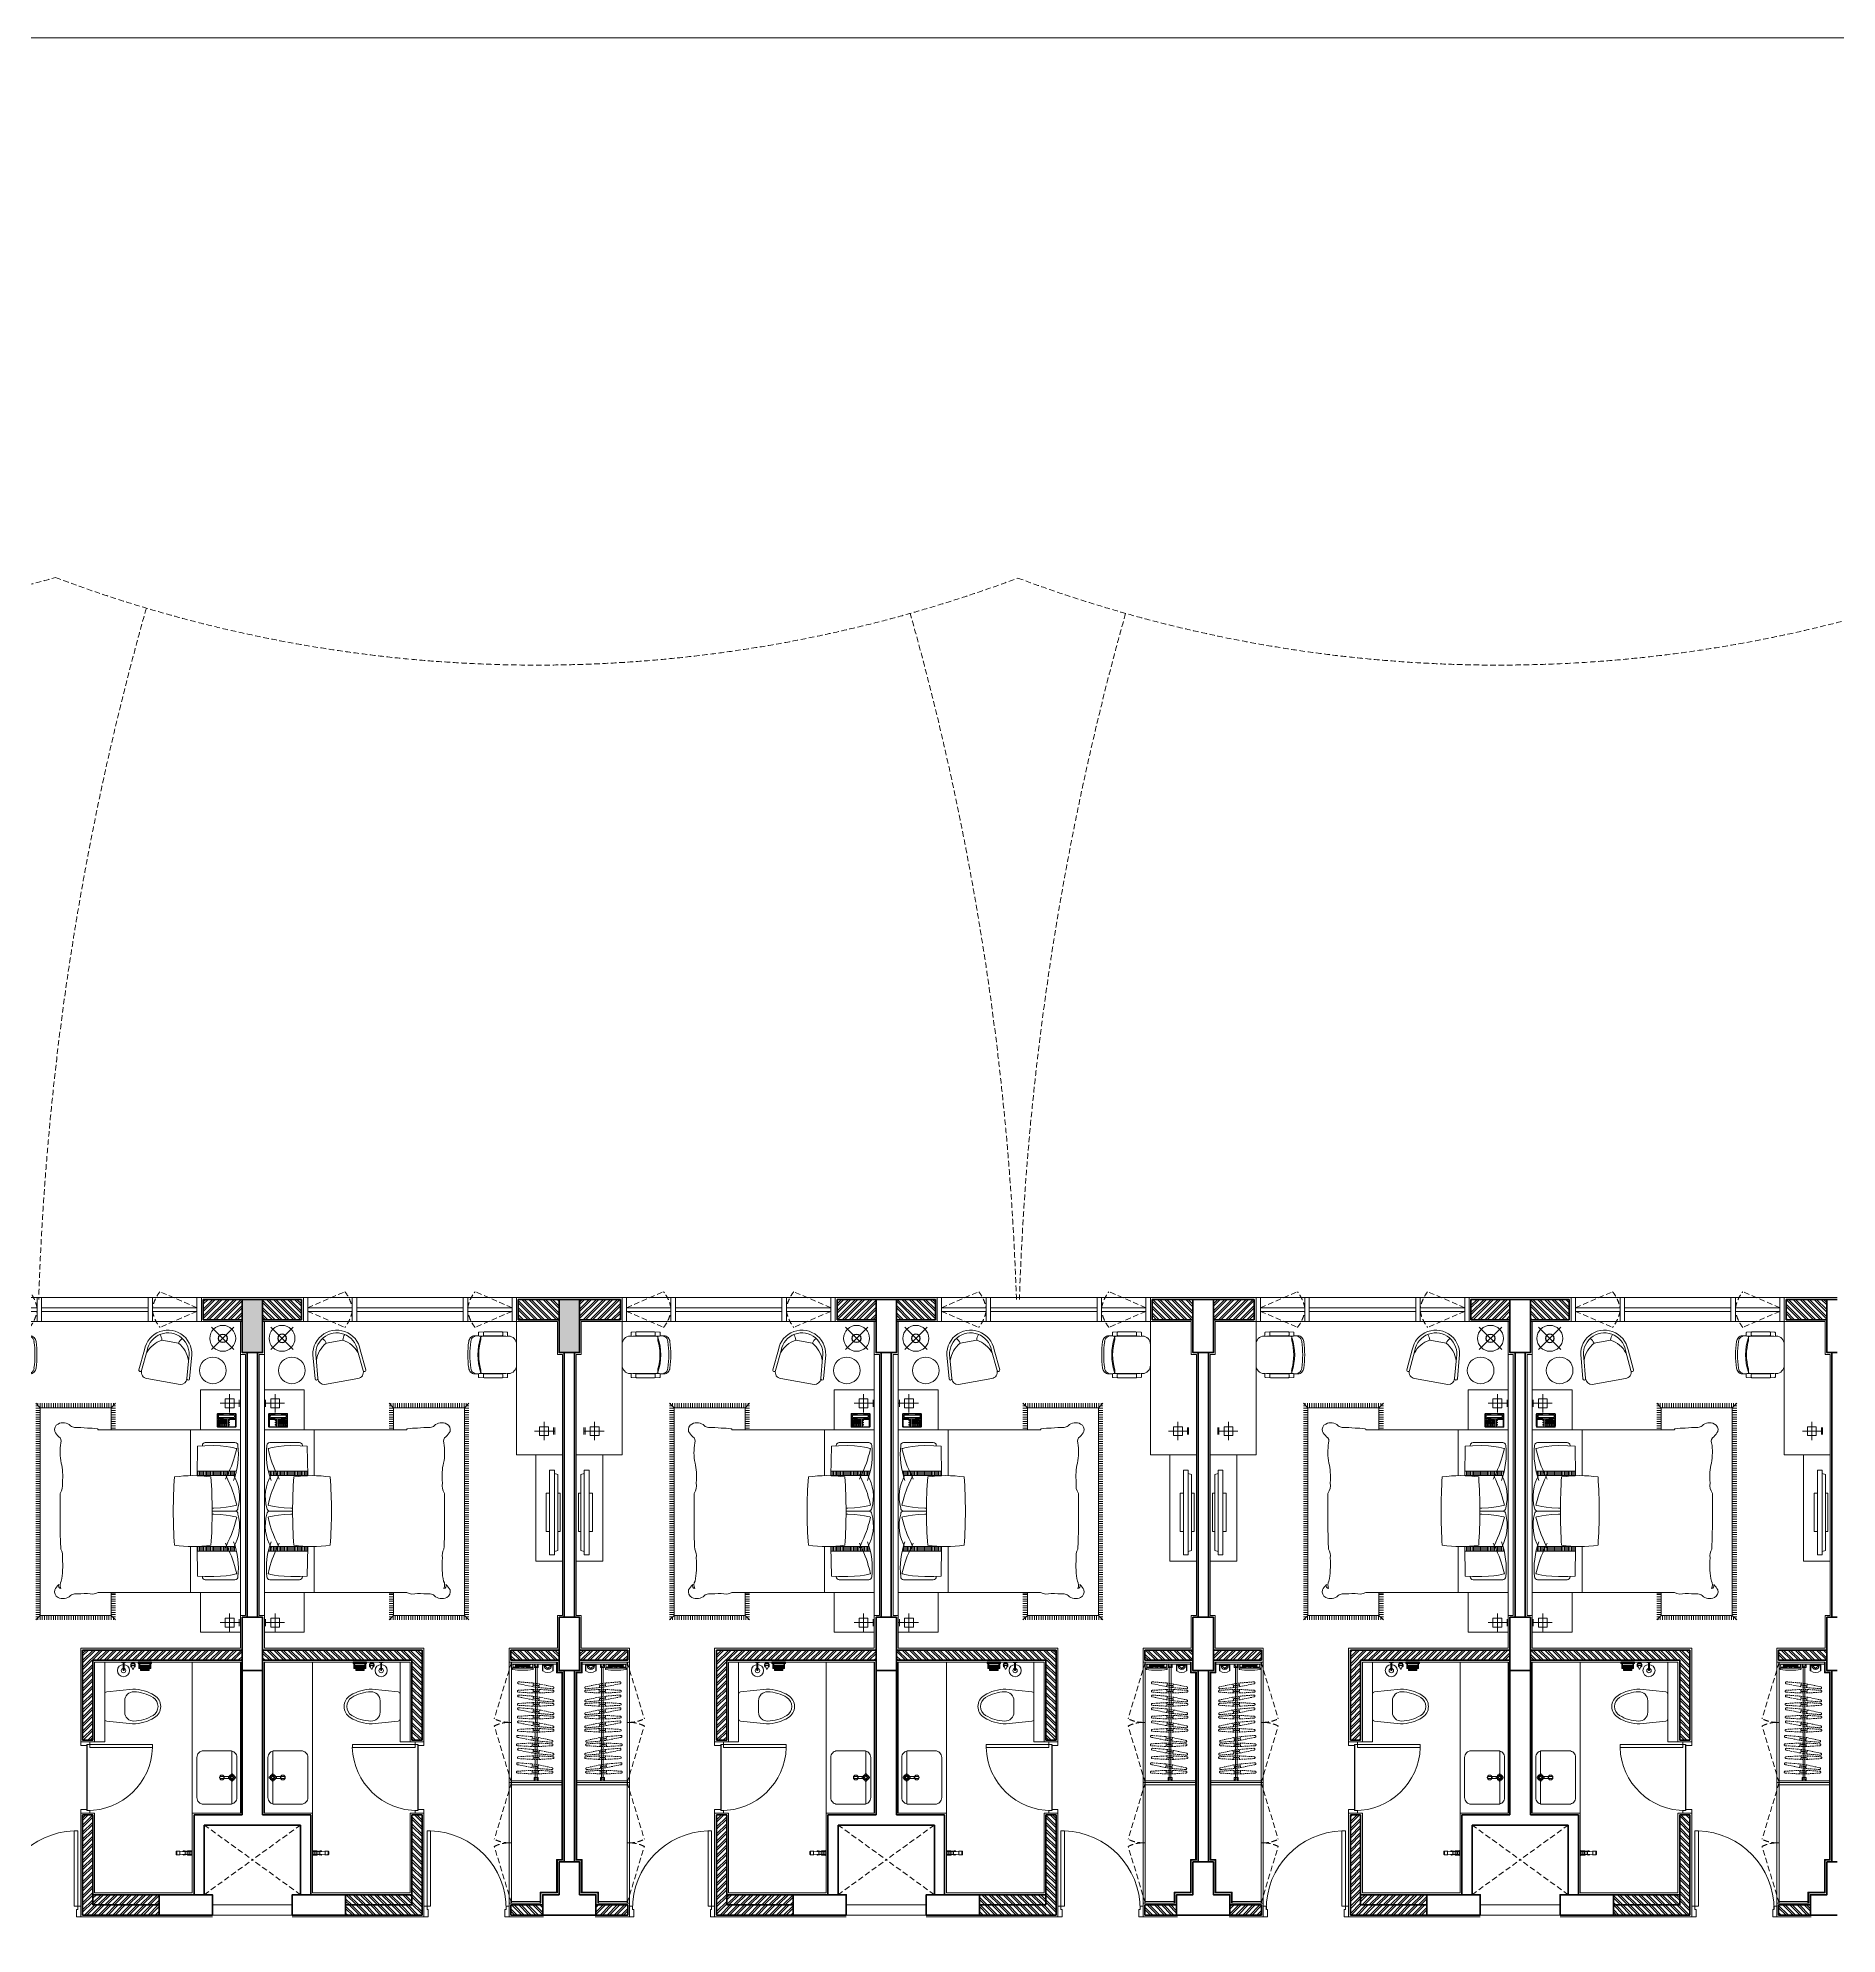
# Model space of a CAD drawing. Header units: inches. Extents: x 3031157 to 3117753, y 705284 to 945006.
# Drawn here: x 3056075 to 3076341, y 923652 to 945006 of the extents above; entities that cross this region are included whole.
import ezdxf
from ezdxf.enums import TextEntityAlignment as Align

# ---------------------------------------------------------------- set-up
doc = ezdxf.new("R2010")
doc.units = ezdxf.units.IN
doc.header["$LTSCALE"] = 250
doc.header["$MEASUREMENT"] = 0
doc.linetypes.add('HIDDEN', pattern=[0.375, 0.25, -0.125])
doc.linetypes.add('HIDDEN2', pattern=[4.7625, 3.175, -1.5875])
doc.layers.get('0').update_dxf_attribs({"lineweight": 13})
for name, color, linetype, lineweight in [('cladding', 57, 'Continuous', 13), ('col', 6, 'Continuous', 40), ('door', 3, 'Continuous', 15), ('ele', 2, 'Continuous', 20), ('fixtures', 171, 'Continuous', 15), ('furniture', 97, 'Continuous', 18), ('hatch', 8, 'Continuous', 5), ('hidden', 116, 'HIDDEN', 13), ('wall', 1, 'Continuous', 40), ('win', 4, 'Continuous', 18)]:
    doc.layers.add(name, color=color, linetype=linetype, lineweight=lineweight)
doc.styles.get("Standard").update_dxf_attribs({"font": 'swissc.ttf', "height": 100})
pattern_1 = [(45, (-2898124.454, -670909.714), (-39.7747564, 39.7747564), []), (45, (-2898097.94, -670909.714), (-39.7747564, 39.7747564), [])]

# ---------------------------------------------------------------- blocks, each defined once
blk = doc.blocks.new('A$C4EBC2541')
at = {"layer": 'door', "linetype": 'Continuous'}
for p, q in [((34, 120), (34, 958)), ((34, 958), (74, 958)), ((74, 958), (74, 120)), ((74, 120), (34, 120))]:
    blk.add_line(p, q, dxfattribs=at)
for points in [[(48, 0), (0, 0), (0, 120), (34, 120), (34, 82), (48, 82)], [(902, 0), (950, 0), (950, 120), (916, 120), (916, 82), (902, 82)]]:
    blk.add_lwpolyline(points, close=True, dxfattribs=at)
at = {"layer": 'door', "lineweight": 9, "ltscale": 0.5}
blk.add_arc((47, 89), 870, 359.5132, 88.1997, dxfattribs=at)
blk = doc.blocks.new('WC-WH')
for points in [[(315, 195), (22, 165, 0.384412), (0, 140), (0, -140, 0.383904), (22, -165, 0.001434), (314, -195, 0.140641), (560, -125, 0.259738), (630, 0, 0.259738), (560, 125, 0.139471)], [(225, 65), (225, -65, 0.422961), (328, -165, 0.13189), (544, -100, 0.259738), (600, 0, 0.259738), (544, 100, 0.13189), (328, 165, 0.422961)]]:
    blk.add_lwpolyline(points, format="xyb", close=True)
blk.add_arc((316, -170), 25, 264.2811, 270.16)
blk = doc.blocks.new('Toilet paper holder')
h = blk.add_hatch(color=253)
h.set_gradient(color1=(147, 165, 151), one_color=1, tint=1, name='SPHERICAL')
h.paths.add_polyline_path([(102, -25), (102, 0), (-102, 0), (-102, -25)])
h = blk.add_hatch(color=253)
h.set_gradient(color1=(147, 165, 151), one_color=1, tint=1, name='SPHERICAL')
h.paths.add_polyline_path([(-76, -25), (-89, -25), (-89, -102), (-64, -102), (-64, -76), (-76, -76)])
h = blk.add_hatch(color=253)
h.set_gradient(color1=(147, 165, 151), one_color=1, tint=1, name='SPHERICAL')
h.paths.add_polyline_path([(63, -129), (63, -49), (-64, -49), (-64, -76), (-64, -76), (-64, -102), (-64, -102), (-64, -129)])
h = blk.add_hatch(color=253)
h.set_gradient(color1=(147, 165, 151), one_color=1, tint=1, name='SPHERICAL')
h.paths.add_polyline_path([(89, -25), (76, -25), (76, -76), (63, -76), (63, -102), (89, -102)])
for p, q in [((-89, -25), (-89, -102)), ((-89, -102), (-64, -102)), ((-76, -76), (-76, -25)), ((-64, -76), (-76, -76)), ((-64, -102), (-64, -76)), ((63, -76), (76, -76)), ((63, -102), (63, -76)), ((89, -102), (63, -102)), ((76, -76), (76, -25)), ((89, -25), (89, -102))]:
    blk.add_line(p, q)
for points in [[(-102, -25), (-102, 0), (102, 0), (102, -25)], [(-64, -129), (63, -129), (63, -49), (-64, -49)]]:
    blk.add_lwpolyline(points, close=True)
blk = doc.blocks.new('-spare tissue')
for points in [[(0, 23), (5, 23), (5, -23), (0, -23)], [(5, -5), (96, -5), (96, 5), (5, 5)]]:
    blk.add_lwpolyline(points, close=True)
for radius in [68.4, 25.1]:
    blk.add_circle((96, 0), radius)
blk = doc.blocks.new('-spray')
for p, q in [((0, 8), (7, 8)), ((0, 8), (0, 3)), ((0, 3), (0, 0)), ((0, 0), (0, -6)), ((4, 6), (10, 6)), ((4, 6), (4, 5)), ((4, 5), (4, -2)), ((21, 17), (21, -14)), ((52, 23), (52, 19)), ((76, 7), (57, 14)), ((78, 4), (78, -1)), ((0, -6), (7, -6)), ((4, -2), (4, -3)), ((4, -3), (10, -3)), ((52, -16), (52, -20)), ((57, -11), (76, -4))]:
    blk.add_line(p, q)
at = {"linetype": 'Continuous'}
for p, q in [((14, 7), (13, 7)), ((13, 5), (13, 4)), ((13, 4), (13, 1)), ((13, 4), (13, 4)), ((13, -1), (13, 1)), ((14, 8), (14, 7)), ((14, 7), (14, 1)), ((14, -4), (14, 1)), ((15, 12), (17, 12)), ((15, 12), (15, 1)), ((15, -9), (15, 1)), ((17, 14), (17, 12)), ((17, 12), (17, 1)), ((17, -9), (17, 1)), ((21, 17), (19, 17)), ((19, 17), (19, 15)), ((21, 15), (19, 15)), ((21, 14), (19, 14)), ((19, 14), (19, 10)), ((21, 10), (19, 10)), ((19, 9), (19, 6)), ((21, 9), (19, 9)), ((21, 6), (19, 6)), ((21, 4), (19, 4)), ((19, 4), (19, 1)), ((19, -1), (19, 1)), ((13, -2), (13, -1)), ((13, -1), (13, -1)), ((14, -4), (13, -4)), ((14, -5), (14, -4)), ((15, -9), (17, -9)), ((17, -11), (17, -9)), ((21, -1), (19, -1)), ((21, -3), (19, -3)), ((19, -6), (19, -3)), ((21, -6), (19, -6)), ((21, -8), (19, -8)), ((19, -11), (19, -8)), ((21, -11), (19, -11)), ((19, -14), (19, -12)), ((21, -12), (19, -12)), ((21, -14), (19, -14))]:
    blk.add_line(p, q, dxfattribs=at)
for centre, radius, start, end in [((3, 1), 4.17, 286.2602, 73.7398), ((7, 10), 2, 270, 339.4273), ((26, 17), 5, 144.6586, 176.563), ((26, 17), 5, 176.563, 180), ((58, 19), 5, 221.4127, 249.7865), ((75, 4), 3, 0, 69.7865), ((7, -8), 2, 20.5686, 90), ((26, -14), 5, 183.4309, 215.3477), ((26, -14), 5, 180, 183.4309), ((58, -16), 5, 110.2154, 138.5864), ((75, -1), 3, 290.2154, 0)]:
    blk.add_arc(centre, radius, start, end)
for centre, radius, start, end in [((34, 1), 21.2, 171.9827, 180), ((34, 1), 21.2, 180, 188.0173), ((34, 1), 21.2, 163.7328, 170.5838), ((34, 1), 21.2, 149.3991, 161.791), ((34, 1), 21.2, 132.901, 143.2002), ((36, -1), 25, 41.4127, 124.2726), ((34, 1), 21.2, 189.4162, 196.2672), ((34, 1), 21.2, 198.209, 210.6009), ((34, 1), 21.2, 216.7998, 227.099), ((36, 4), 25, 235.7274, 318.5864)]:
    blk.add_arc(centre, radius, start, end, dxfattribs=at)
for centre, major_axis, ratio, start_param, end_param in [((36, 1), (26, 0), 0.884615, 0.898533, 2.94467), ((39, 1), (0, -22.4), 0.049154, 3.141593, 6.283185), ((40, 1), (0, -22.4), 0.049154, 3.141593, 6.283185), ((36, 1), (26, 0), 0.884615, 3.338515, 5.384652)]:
    blk.add_ellipse(centre, major_axis=major_axis, ratio=ratio, start_param=start_param, end_param=end_param)
for points, knots in [([(26, 26), (24, 25), (23, 25), (20, 23), (18, 22), (14, 18), (12, 17), (10, 13), (9, 11), (9, 10)], [1.9362037, 1.9362037, 1.9362037, 1.9362037, 2.0782569, 2.0782569, 2.3509561, 2.3509561, 2.6236554, 2.6236554, 2.8211941, 2.8211941, 2.8211941, 2.8211941]), ([(40, 27), (39, 27), (38, 27), (34, 28), (32, 27), (28, 27), (27, 26), (26, 26)], [1.4354824, 1.4354824, 1.4354824, 1.4354824, 1.5328583, 1.5328583, 1.8055576, 1.8055576, 1.9362037, 1.9362037, 1.9362037, 1.9362037]), ([(52, 23), (52, 23), (52, 23), (50, 25), (47, 26), (43, 27), (42, 27), (40, 27)], [0.972564, 0.972564, 0.972564, 0.972564, 0.9874597, 0.9874597, 1.260159, 1.260159, 1.4354824, 1.4354824, 1.4354824, 1.4354824]), ([(9, -7), (9, -9), (10, -11), (13, -14), (14, -16), (15, -17)], [3.4619905, 3.4619905, 3.4619905, 3.4619905, 3.7144526, 3.7144526, 3.911088, 3.911088, 3.911088, 3.911088]), ([(15, -17), (16, -17), (16, -18), (19, -20), (21, -21), (26, -23), (28, -24), (33, -24), (35, -25), (38, -24)], [3.911088, 3.911088, 3.911088, 3.911088, 3.9871519, 3.9871519, 4.2598512, 4.2598512, 4.5325505, 4.5325505, 4.7735041, 4.7735041, 4.7735041, 4.7735041]), ([(38, -24), (38, -24), (38, -24), (41, -24), (44, -24), (48, -22), (50, -21), (52, -20)], [4.7735041, 4.7735041, 4.7735041, 4.7735041, 4.8052498, 4.8052498, 5.0779491, 5.0779491, 5.3106223, 5.3106223, 5.3106223, 5.3106223])]:
    blk.add_open_spline(points, degree=3, knots=knots)
blk = doc.blocks.new('-shower1')
for p, q in [((81, -14), (81, 14)), ((142, 19), (142, -19))]:
    blk.add_line(p, q)
for points in [[(0, 23), (0, 32), (2, 32), (3, 23)], [(0, 13), (0, -13)], [(2, 23), (2, 32)], [(2, 13), (2, -13)], [(5, 13), (5, -13)], [(49, 12), (28, 12), (28, -12), (49, -12)], [(98, 18), (100, 22)], [(0, -23), (0, -32), (2, -32), (3, -23)], [(2, -23), (2, -32)], [(98, -18), (100, -22)]]:
    blk.add_lwpolyline(points)
for points in [[(0, 13), (54, 13), (54, 23), (0, 23)], [(0, -13), (54, -13), (54, -23), (0, -23)]]:
    blk.add_lwpolyline(points, close=True)
blk.add_lwpolyline([(179, -19), (172, -19), (139, -19), (81, -14), (49, -12), (49, 12), (81, 14), (139, 19), (172, 19), (179, 19, -0.414214), (183, 15), (183, -15, -0.414214)], format="xyb", close=True)
for points in [[(54, 15, -0.007513), (57, 15, -0.799179)], [(57, 13), (57, 16, -0.081947), (97, 23, -0.285928), (102, 21), (103, 16)], [(57, 13), (57, 13, -0.081947)], [(98, 18, 0.046456), (73, 14, 0.308192)], [(171, 19, -0.414214), (175, 15), (175, -15, -0.414214), (171, -19)], [(54, -15, 0.007513), (57, -14, 0.799179)], [(57, -13), (57, -14, 0.081947)], [(57, -14), (57, -16, 0.081947), (97, -23, 0.285928), (102, -21), (103, -16)], [(98, -18, -0.046456), (73, -14, -0.308192)]]:
    blk.add_lwpolyline(points, format="xyb")
blk = doc.blocks.new('-hanger')
at = {"color": 8, "linetype": 'HIDDEN', "ltscale": 0.25}
for p, q in [((-211, 1), (-211, 2)), ((-209, 97), (-209, 98)), ((-202, 12), (-40, 21)), ((-43, 54), (-201, 86)), ((-198, 107), (-37, 94)), ((36, 42), (-43, 54)), ((-40, 21), (40, 21)), ((-38, 53), (-32, 93)), ((-37, 94), (42, 82)), ((-35, 21), (-35, -18)), ((25, 66), (-25, 73)), ((-25, 70), (24, 63)), ((25, 3), (-25, 3)), ((-25, 0), (25, 0)), ((31, 43), (37, 83)), ((35, 21), (35, -18)), ((187, 30), (36, 42)), ((40, 21), (191, 12)), ((42, 82), (190, 51)), ((198, 39), (198, 38)), ((200, 2), (200, 1)), ((-40, -18), (-202, -9)), ((40, -18), (-40, -18)), ((191, -9), (40, -18))]:
    blk.add_line(p, q, dxfattribs=at)
for centre, major_axis, start_param, end_param in [((-201, 2), (-7.07, -7.07), 3.98941, 5.497787), ((-201, 1), (-7.07, -7.07), 5.497787, 7.006165), ((-199, 95), (-7.07, -7.07), 5.350491, 6.858869), ((-199, 97), (7.07, -7.07), 2.271317, 3.779695), ((-25, 72), (-1.06, -1.06), 3.779695, 6.921287), ((-25, 1), (1.06, -1.06), 2.356194, 5.497787), ((25, 64), (1.06, -1.06), -0.932694, 2.208898), ((25, 1), (1.06, -1.06), -0.785398, 2.356194), ((188, 40), (-7.07, -7.07), 0.700521, 2.208898), ((188, 41), (7.07, -7.07), 0.638102, 2.14648), ((190, 2), (7.07, -7.07), 0.785398, 2.293776), ((190, 1), (7.07, -7.07), -0.722979, 0.785398)]:
    blk.add_ellipse(centre, major_axis=major_axis, ratio=1, start_param=start_param, end_param=end_param, dxfattribs=at)
blk = doc.blocks.new('TEL')
for points in [[(-140, -158), (-5, -158, 0.414214), (5, -148), (5, 47, 0.414214), (-5, 57), (-140, 57, 0.414214), (-150, 47), (-150, -148, 0.414214)], [(-125, -143), (-110, -143, 0.414214), (-105, -138), (-105, 32, 0.414214), (-110, 37), (-125, 37, 0.414214), (-130, 32), (-130, -138, 0.414214)], [(-14, -147), (-1, -147, 0.414214), (0, -146), (0, -140, 0.414214), (-1, -139), (-14, -139, 0.414214), (-15, -140), (-15, -146, 0.414214)]]:
    blk.add_lwpolyline(points, format="xyb", close=True)
at = {"color": 8}
for points in [[(-140, -153), (-95, -153, 0.414214), (-90, -148), (-90, 47, 0.414214), (-95, 52), (-140, 52, 0.414214), (-145, 47), (-145, -148, 0.414214)], [(-78, -28), (-5, -28, 0.414214), (0, -23), (0, 42, 0.414214), (-5, 47), (-78, 47, 0.414214), (-83, 42), (-83, -23, 0.414214)], [(-66, -58), (-79, -58, -0.414214), (-80, -57), (-80, -49, -0.414214), (-79, -48), (-66, -48, -0.414214), (-65, -49), (-65, -57, -0.414214)], [(-66, -78), (-79, -78, -0.414214), (-80, -77), (-80, -69, -0.414214), (-79, -68), (-66, -68, -0.414214), (-65, -69), (-65, -77, -0.414214)], [(-66, -99), (-79, -99, -0.414214), (-80, -98), (-80, -90, -0.414214), (-79, -89), (-66, -89, -0.414214), (-65, -90), (-65, -98, -0.414214)], [(-66, -119), (-79, -119, -0.414214), (-80, -118), (-80, -110, -0.414214), (-79, -109), (-66, -109, -0.414214), (-65, -110), (-65, -118, -0.414214)], [(-79, -147), (-66, -147, 0.414214), (-65, -146), (-65, -140, 0.414214), (-66, -139), (-79, -139, 0.414214), (-80, -140), (-80, -146, 0.414214)], [(-59, -58), (-46, -58, 0.414214), (-45, -57), (-45, -49, 0.414214), (-46, -48), (-59, -48, 0.414214), (-60, -49), (-60, -57, 0.414214)], [(-59, -78), (-46, -78, 0.414214), (-45, -77), (-45, -69, 0.414214), (-46, -68), (-59, -68, 0.414214), (-60, -69), (-60, -77, 0.414214)], [(-59, -99), (-46, -99, 0.414214), (-45, -98), (-45, -90, 0.414214), (-46, -89), (-59, -89, 0.414214), (-60, -90), (-60, -98, 0.414214)], [(-59, -119), (-46, -119, 0.414214), (-45, -118), (-45, -110, 0.414214), (-46, -109), (-59, -109, 0.414214), (-60, -110), (-60, -118, 0.414214)], [(-59, -147), (-46, -147, 0.414214), (-45, -146), (-45, -140, 0.414214), (-46, -139), (-59, -139, 0.414214), (-60, -140), (-60, -146, 0.414214)], [(-39, -58), (-26, -58, 0.414214), (-25, -57), (-25, -49, 0.414214), (-26, -48), (-39, -48, 0.414214), (-40, -49), (-40, -57, 0.414214)], [(-39, -78), (-26, -78, 0.414214), (-25, -77), (-25, -69, 0.414214), (-26, -68), (-39, -68, 0.414214), (-40, -69), (-40, -77, 0.414214)], [(-39, -99), (-26, -99, 0.414214), (-25, -98), (-25, -90, 0.414214), (-26, -89), (-39, -89, 0.414214), (-40, -90), (-40, -98, 0.414214)], [(-39, -119), (-26, -119, 0.414214), (-25, -118), (-25, -110, 0.414214), (-26, -109), (-39, -109, 0.414214), (-40, -110), (-40, -118, 0.414214)], [(-39, -147), (-26, -147, 0.414214), (-25, -146), (-25, -140, 0.414214), (-26, -139), (-39, -139, 0.414214), (-40, -140), (-40, -146, 0.414214)], [(-14, -58), (-1, -58, 0.414214), (0, -57), (0, -49, 0.414214), (-1, -48), (-14, -48, 0.414214), (-15, -49), (-15, -57, 0.414214)], [(-14, -78), (-1, -78, 0.414214), (0, -77), (0, -69, 0.414214), (-1, -68), (-14, -68, 0.414214), (-15, -69), (-15, -77, 0.414214)], [(-14, -99), (-1, -99, 0.414214), (0, -98), (0, -90, 0.414214), (-1, -89), (-14, -89, 0.414214), (-15, -90), (-15, -98, 0.414214)], [(-14, -119), (-1, -119, 0.414214), (0, -118), (0, -110, 0.414214), (-1, -109), (-14, -109, 0.414214), (-15, -110), (-15, -118, 0.414214)]]:
    blk.add_lwpolyline(points, format="xyb", close=True, dxfattribs=at)
at = {"color": 9}
for points in [[(-105, -17), (-92, -3), (-92, 42, 0.414214), (-98, 47), (-137, 47, 0.414214), (-142, 42), (-142, -3), (-130, -17)], [(-130, -86), (-142, -100), (-142, -146, 0.414214), (-137, -151), (-98, -151, 0.414214), (-92, -146), (-92, -100), (-105, -86)]]:
    blk.add_lwpolyline(points, format="xyb", dxfattribs=at)
at = {"color": 8, "linetype": 'HIDDEN2', "ltscale": 0.1}
blk.add_lwpolyline([(5, -130), (-83, -130), (-83, -33), (5, -33)], dxfattribs=at)
at = {"color": 8}
for points in [[(-77, -20), (-70, -20), (-70, -17), (-77, -17)], [(-53, -20), (-45, -20), (-45, -17), (-53, -17)], [(-25, -20), (-18, -20), (-18, -17), (-25, -17)]]:
    blk.add_lwpolyline(points, close=True, dxfattribs=at)
for points in [[(-18, -155), (-19, -155), (-19, -151), (-18, -151)], [(-18, -155), (-17, -155), (-17, -151), (-18, -151)], [(-17, -155), (-16, -155), (-16, -151), (-17, -151)]]:
    blk.add_lwpolyline(points, close=True)
for centre in [(-35, -134), (-7, -134)]:
    blk.add_circle(centre, 1.75, dxfattribs=at)
for s, height, p in [('Panasonic', 3.5, (-43, 52)), ('EASA-PHONE', 3, (-66, -127)), ('FLASH', 1.75, (-73, -137)), ('PRS', 1.75, (-73, -90)), ('TONE', 1.75, (-73, -107)), ('1', 5, (-73, -54)), ('GHI', 1.75, (-73, -70)), ('4', 5, (-73, -74)), ('7', 5, (-73, -95)), ('*', 5, (-73, -115)), ('ABC', 1.75, (-53, -49)), ('OPER', 1.75, (-53, -111)), ('MUTE/MEMORY', 1.75, (-47, -133)), ('MUTE', 1.75, (-53, -137)), ('2', 5, (-53, -54)), ('JKL', 1.75, (-53, -70)), ('5', 5, (-53, -74)), ('TUV', 1.75, (-53, -90)), ('8', 5, (-53, -95)), ('0', 5, (-53, -115)), ('MNO', 1.75, (-32, -70)), ('WXYZ', 1.75, (-32, -90)), ('HOLD', 1.75, (-32, -137)), ('DEF', 1.75, (-32, -49)), ('3', 5, (-32, -54)), ('6', 5, (-32, -74)), ('9', 5, (-32, -95)), ('#', 5, (-32, -115)), ('MIC', 1.75, (-17, -149)), ('PAUSE/SAVE', 1.75, (-7, -87)), ('SP-PHONE', 1.75, (-7, -137)), ('PROGRAM', 1.75, (-7, -66)), ('REDAIL', 1.75, (-7, -107)), ('AUTO', 1.75, (-7, -46))]:
    blk.add_text(s, height=height, dxfattribs=at).set_placement(p, align=Align.MIDDLE)
blk = doc.blocks.new('-reading lamp')
at = {"layer": 'furniture', "color": 8}
for p, q in [((-227, 0), (0, 0)), ((-121, 103), (-121, -103))]:
    blk.add_line(p, q, dxfattribs=at)
at = {"layer": 'furniture'}
for p, q in [((-13, 39), (-13, -39)), ((0, 39), (0, -39))]:
    blk.add_line(p, q, dxfattribs=at)
blk.add_lwpolyline([(-171, -50), (-71, -50), (-71, 50), (-171, 50)], close=True, dxfattribs=at)
blk = doc.blocks.new('-KINGBED1830X2030')
at = {"layer": 'furniture'}
h = blk.add_hatch(dxfattribs=at)
h.set_pattern_fill('ANSI31', color=8, scale=5, angle=45, style=0)
h.set_pattern_definition([(90, (488.107, 399.986), (15.875, 3e-15), [])])
h.paths.add_polyline_path([(487, 450), (488, 400), (150, 400), (140, 421), (127, 450)])
edge = h.paths.add_edge_path()
edge.add_ellipse((885, 644), major_axis=(-219, 834), ratio=1, start_angle=88.2417, end_angle=91.6774, ccw=False)
edge.add_line((45, 450), (127, 450))
edge.add_line((127, 450), (140, 421))
edge.add_line((140, 421), (150, 400))
edge.add_line((150, 400), (58, 400))
h = blk.add_hatch(dxfattribs=at)
h.set_pattern_fill('ANSI31', color=8, scale=5, angle=45, style=0)
h.set_pattern_definition([(270, (488.107, -399.986), (15.875, -3e-15), [])])
h.paths.add_polyline_path([(127, -450), (487, -450), (488, -400), (150, -400), (140, -421)])
edge = h.paths.add_edge_path()
edge.add_line((45, -450), (127, -450))
edge.add_line((127, -450), (140, -421))
edge.add_line((140, -421), (150, -400))
edge.add_line((150, -400), (58, -400))
edge.add_ellipse((885, -644), major_axis=(219, 834), ratio=1, start_angle=88.3226, end_angle=91.7583)
at = {"layer": 'furniture', "color": 8, "ltscale": 200}
for p, q in [((562, 915), (562, 400)), ((488, 450), (45, 450)), ((488, 400), (58, 400)), ((488, -400), (58, -400)), ((562, -400), (562, -915)), ((488, -450), (45, -450))]:
    blk.add_line(p, q, dxfattribs=at)
at = {"layer": 'furniture', "ltscale": 200}
for p, q in [((41, 705), (50, 707)), ((55, 654), (41, 705)), ((50, 707), (74, 713)), ((67, 611), (55, 654)), ((74, 713), (110, 720)), ((110, 720), (160, 728)), ((160, 728), (223, 734)), ((223, 734), (298, 738)), ((298, 738), (402, 737)), ((402, 737), (483, 731)), ((78, 575), (67, 611)), ((89, 542), (78, 575)), ((102, 508), (89, 542)), ((119, 469), (102, 508)), ((140, 421), (119, 469)), ((89, 230), (78, 198)), ((102, 264), (89, 230)), ((119, 303), (102, 264)), ((140, 351), (119, 303)), ((168, 360), (140, 421)), ((168, 413), (140, 351)), ((55, 119), (41, 68)), ((41, 68), (50, 65)), ((50, 65), (74, 60)), ((67, 162), (55, 119)), ((78, 198), (67, 162)), ((74, 60), (110, 52)), ((110, 52), (160, 45)), ((160, 45), (223, 38)), ((223, 38), (298, 35)), ((298, 35), (318, 35)), ((41, -68), (50, -65)), ((55, -119), (41, -68)), ((50, -65), (74, -60)), ((67, -162), (55, -119)), ((78, -198), (67, -162)), ((74, -60), (110, -52)), ((89, -230), (78, -198)), ((110, -52), (160, -45)), ((160, -45), (223, -38)), ((223, -38), (298, -35)), ((298, -35), (318, -35)), ((102, -264), (89, -230)), ((119, -303), (102, -264)), ((140, -351), (119, -303)), ((140, -421), (119, -469)), ((168, -413), (140, -351)), ((168, -360), (140, -421)), ((67, -611), (55, -654)), ((78, -575), (67, -611)), ((89, -542), (78, -575)), ((102, -508), (89, -542)), ((119, -469), (102, -508)), ((55, -654), (41, -705)), ((41, -705), (50, -707)), ((50, -707), (74, -713)), ((74, -713), (110, -720)), ((110, -720), (160, -728)), ((160, -728), (223, -734)), ((223, -734), (298, -738)), ((298, -738), (402, -737)), ((402, -737), (483, -731))]:
    blk.add_line(p, q, dxfattribs=at)
for points in [[(0, -915), (1603, -915, 0.216938), (1724, -926, 0.026504), (1868, -933, -0.211134), (1914, -952, 0.329446), (2054, -971, 0.37589), (2091, -888, 0.123892), (2045, -828, -0.521995), (2022, -871, 0.253975), (2019, -789, -0.044393), (2003, -666, -0.041039), (2005, -527, -0.177463), (2023, -428, 0.009086), (2030, -200), (2030, 200, -0.983812), (2030, 200, -0.197743), (2005, 317, -0.046791), (2003, 438, -0.052911), (2019, 542, 0.09142), (2022, 768, -0.342539), (2045, 838, 0.123892), (2091, 898, 0.37589), (2054, 981, 0.329446), (1914, 962, -0.211134), (1868, 943, 0.026504), (1724, 936, 0.041557), (1614, 928, 0.750517), (1605, 915), (0, 915), (0, -915)], [(76, 345, -0.117018), (28, 740, -0.414214), (61, 773), (395, 773, -0.414214), (428, 740), (428, 735)], [(318, 0), (61, 0, -0.414214), (28, 33, -0.201756), (76, 409)], [(318, 0), (61, 0, 0.414214), (28, -33, 0.201756), (76, -409)], [(76, -345, 0.117018), (28, -740, 0.414214), (61, -773), (395, -773, 0.414214), (428, -740), (428, -735)]]:
    blk.add_lwpolyline(points, format="xyb", dxfattribs=at)
for points in [[(483, 731), (488, 400)], [(483, -731), (488, -400)]]:
    blk.add_lwpolyline(points, dxfattribs=at)
for centre, radius, start, end in [((5662, 0), 5344, 175.87, 184.13), ((537, -992), 1392, 81.5398, 98.4602), ((-4588, 0), 5344, 355.87, 4.13), ((537, 992), 1392, 261.5398, 278.4602)]:
    blk.add_arc(centre, radius, start, end, dxfattribs=at)
blk = doc.blocks.new('A$C23720FA1')
at = {"layer": 'furniture'}
h = blk.add_hatch(dxfattribs=at)
h.set_pattern_fill('ANSI31', color=8, scale=200, angle=315)
h.paths.add_polyline_path([(-800, 1170), (-850, 1220), (-850, -1220), (-800, -1170)])
h = blk.add_hatch(dxfattribs=at)
h.set_pattern_fill('ANSI31', color=8, scale=200, angle=45)
h.paths.add_polyline_path([(50, 1220), (-850, 1220), (-800, 1170), (0, 1170)])
h = blk.add_hatch(dxfattribs=at)
h.set_pattern_fill('ANSI31', color=8, scale=200, angle=315)
h.paths.add_polyline_path([(50, 1220), (0, 1170), (0, 920), (50, 920)])
h = blk.add_hatch(dxfattribs=at)
h.set_pattern_fill('ANSI31', color=8, scale=200, angle=315)
h.paths.add_polyline_path([(50, -920), (0, -920), (0, -1170), (50, -1220)])
h = blk.add_hatch(dxfattribs=at)
h.set_pattern_fill('ANSI31', color=8, scale=200, angle=45)
h.paths.add_polyline_path([(0, -1170), (-800, -1170), (-850, -1220), (50, -1220)])
at = {"layer": 'furniture', "color": 8}
for p, q in [((-800, 1170), (-850, 1220)), ((0, 1170), (50, 1220)), ((50, 920), (0, 920)), ((0, -920), (50, -920)), ((-800, -1170), (-850, -1220)), ((0, -1170), (50, -1220))]:
    blk.add_line(p, q, dxfattribs=at)
blk.add_lwpolyline([(0, -920), (0, -1170), (-800, -1170), (-800, 1170), (0, 1170), (0, 920)], dxfattribs=at)
blk = doc.blocks.new('-IRONPLATE')
at = {"layer": 'furniture', "color": 8}
for p, q in [((-140, 40), (0, 40)), ((-97, 19), (0, 19)), ((97, 0), (-97, 0)), ((-80, 15), (0, 15)), ((-80, 3), (0, 3)), ((140, 40), (0, 40)), ((97, 19), (0, 19)), ((80, 15), (0, 15)), ((80, 3), (0, 3))]:
    blk.add_line(p, q, dxfattribs=at)
for points in [[(0, 36), (-139, 36, -0.551398), (-140, 38), (-140, 54, -0.267991), (-138, 58)], [(140, 38), (140, 54, 0.267991), (138, 58)]]:
    blk.add_lwpolyline(points, format="xyb", dxfattribs=at)
for points in [[(-13, 36), (-13, 22), (-10, 22), (-10, 32), (-9, 32), (-9, 21), (-23, 21), (-96, 32), (-133, 32), (-133, 36)], [(-11, 34), (-9, 34), (-9, 19)], [(-11, 32), (-9, 32)], [(0, 36), (139, 36)], [(13, 36), (13, 22), (10, 22), (10, 32), (9, 32), (9, 21), (23, 21), (96, 32), (133, 32), (133, 36)], [(11, 34), (9, 34), (9, 19)], [(11, 32), (9, 32)]]:
    blk.add_lwpolyline(points, dxfattribs=at)
for points in [[(-13, 23), (-11, 23), (-11, 34), (-13, 34)], [(13, 23), (11, 23), (11, 34), (13, 34)]]:
    blk.add_lwpolyline(points, close=True, dxfattribs=at)
for centre, radius in [((-115, 9), 20.3), ((-80, 9), 5.88), ((80, 9), 5.88), ((115, 9), 20.3)]:
    blk.add_circle(centre, radius, dxfattribs=at)
for centre, radius, start, end in [((0, -828), 897, 81.1632, 98.8368), ((138, 38), 2.3, 294.7839, 0.7051)]:
    blk.add_arc(centre, radius, start, end, dxfattribs=at)
blk = doc.blocks.new('-IRON')
at = {"layer": 'furniture', "color": 8}
for p, q in [((-45, 16), (45, 16)), ((-5, 11), (-5, 0)), ((5, 11), (5, 0))]:
    blk.add_line(p, q, dxfattribs=at)
for points in [[(-66, 83), (-61, 83), (-61, 11), (-66, 11)], [(66, 11), (-66, 11), (-66, 0), (66, 0)], [(61, 83), (66, 83), (66, 11), (61, 11)]]:
    blk.add_lwpolyline(points, close=True, dxfattribs=at)
for points in [[(-45, 11), (-45, 18, -0.414294), (0, 63, -0.414294)], [(45, 11), (45, 18, 0.414294), (0, 63, 0.414294)]]:
    blk.add_lwpolyline(points, format="xyb", dxfattribs=at)
blk.add_lwpolyline([(7, 11), (7, 16), (-7, 16), (-7, 11)], dxfattribs=at)
for centre, radius, start, end in [((0, -7), 109, 56.0377, 123.9623), ((-50, 72), 49.7, 281.1869, 342.3811), ((50, 72), 49.7, 197.6189, 258.8131)]:
    blk.add_arc(centre, radius, start, end, dxfattribs=at)
blk = doc.blocks.new('-lcd')
blk.add_lwpolyline([(-0.119, 0.476), (-0.065, 0.476), (-0.065, -0.476), (-0.119, -0.476)], close=True)
blk.add_lwpolyline([(-0.065, -0.438), (-0.027, -0.428), (-0.027, 0.428), (-0.065, 0.438)])
at = {"ltscale": 0.8}
for points in [[(-0.119, 0.216), (-0.157, 0.216), (-0.157, -0.216), (-0.119, -0.216)], [(-0.027, -0.216), (0, -0.216), (0, 0.216), (-0.027, 0.216)]]:
    blk.add_lwpolyline(points, dxfattribs=at)
blk = doc.blocks.new('A$C3DD322D0')
at = {"layer": 'furniture'}
blk.add_line((-95, 127), (95, 127), dxfattribs=at)
blk.add_lwpolyline([(259, 504), (238, 270, -1.003803), (-238, 270), (-259, 504, 1), (-290, 502), (-269, 269, 1), (269, 269), (290, 502, 1)], format="xyb", close=True, dxfattribs=at)
for points in [[(-259, 504, -0.454082), (-185, 583), (197, 583, -0.386554), (259, 504)], [(-127, 68, 0.123986), (-95, 127, -0.191685), (-239, 299, -0.191685)], [(239, 299, -0.191685), (95, 127, 0.123986), (127, 68)]]:
    blk.add_lwpolyline(points, format="xyb", dxfattribs=at)
blk = doc.blocks.new('A$C2DC468A1')
at = {"layer": 'furniture', "ltscale": 200}
for p, q in [((49, 494), (49, 524)), ((59, 449), (50, 480)), ((517, 449), (525, 480)), ((526, 494), (526, 524)), ((42, 414), (8, 414)), ((50, 406), (52, 467)), ((50, 180), (50, 406)), ((57, 435), (53, 111)), ((517, 435), (522, 111)), ((525, 406), (523, 467)), ((525, 180), (525, 406)), ((533, 414), (567, 414)), ((8, 172), (42, 172)), ((50, 180), (53, 132)), ((525, 180), (522, 132)), ((567, 172), (533, 172))]:
    blk.add_line(p, q, dxfattribs=at)
blk.add_lwpolyline([(49, 524), (49, 509, 0.029912), (49, 485, 0.063193), (51, 475), (10, 475, 0.414214), (2, 467), (0, 406), (0, 180), (0, 180), (0, 180), (4, 119, 0.414214), (12, 111), (53, 111), (52, 100, 0.403991), (157, 0), (417, 0, 0.403991), (522, 100), (522, 111), (563, 111, 0.414214), (571, 119), (575, 180), (575, 406), (573, 467, 0.414214), (565, 475), (524, 475, 0.063195), (526, 485, 0.029912), (526, 509), (526, 524, 0.196957), (504, 574, 0.156396), (455, 598, 0.034809), (287, 609, 0.034809), (120, 598, 0.156396), (71, 574, 0.196957)], format="xyb", close=True, dxfattribs=at)
for centre, radius, start, end in [((128, 494), 79.1, 95.8495, 190.2987), ((287, -205), 689, 71.5812, 108.4188), ((287, -596), 1180, 81.8244, 98.1726), ((447, 494), 79.1, 349.7013, 84.1505), ((8, 406), 8, 90, 180), ((42, 406), 8, 0, 90), ((71, 436), 13.6, 120.775, 180.5512), ((64, 457), 10, 238.4266, 306.3195), ((83, 590), 144, 262.1651, 281.0898), ((287, -205), 677, 74.8853, 105.1147), ((492, 590), 144, 258.9102, 277.8349), ((511, 457), 10, 233.6805, 301.5734), ((504, 436), 13.6, 359.4488, 59.225), ((533, 406), 8, 90, 180), ((567, 406), 8, 0, 90), ((8, 180), 8, 180, 270), ((42, 180), 8, 270, 360), ((533, 180), 8, 180, 270), ((567, 180), 8, 270, 0)]:
    blk.add_arc(centre, radius, start, end, dxfattribs=at)
blk = doc.blocks.new('A$C618B1EA6')
at = {"layer": 'furniture', "lineweight": 30}
for p, q in [((-275, 0), (275, 0)), ((0, 275), (0, -275))]:
    blk.add_line(p, q, dxfattribs=at)
at = {"layer": 'furniture'}
blk.add_circle((0, 0), 225, dxfattribs=at)
at = {"layer": 'furniture', "lineweight": 30}
blk.add_circle((0, 0), 75, dxfattribs=at)
blk = doc.blocks.new('BASIN')
at = {"layer": 'fixtures'}
for p, q in [((-12, 453), (-12, 354)), ((-12, 453), (-12, 354)), ((12, 354), (12, 453)), ((12, 354), (12, 453))]:
    blk.add_line(p, q, dxfattribs=at)
blk.add_lwpolyline([(227, 90), (-227, 90, -0.414214), (-300, 163), (-300, 467, -0.414214), (-227, 540), (227, 540, -0.414214), (300, 467), (300, 163, -0.414214)], format="xyb", close=True, dxfattribs=at)
for points in [[(-40, 485), (-300, 485)], [(300, 485), (40, 485)]]:
    blk.add_lwpolyline(points, dxfattribs=at)
blk.add_lwpolyline([(-6, 491), (-40, 491), (-40, 479), (-6, 479), (-6, 445), (6, 445), (6, 479), (40, 479), (40, 491), (6, 491), (6, 525), (-6, 525)], close=True, dxfattribs=at)
blk.add_lwpolyline([(-6, 491), (-40, 491), (-40, 479), (-6, 479), (-6, 445), (6, 445), (6, 479), (40, 479), (40, 491), (6, 491), (6, 525), (-6, 525)], close=True, dxfattribs=at)
for centre, radius in [((0, 485), 24.8), ((0, 485), 14.4), ((0, 485), 14.4), ((0, 372), 27)]:
    blk.add_circle(centre, radius, dxfattribs=at)
for centre, radius, start, end in [((0, 485), 34.3, 99.9282, 170.0718), ((0, 485), 34.3, 99.9282, 170.0718), ((0, 485), 34.3, 189.9282, 260.0718), ((0, 485), 34.3, 189.9282, 260.0718), ((0, 485), 28.3, 102.0247, 167.9753), ((0, 485), 28.3, 102.0247, 167.9753), ((0, 485), 28.3, 192.0247, 257.9753), ((0, 485), 28.3, 192.0247, 257.9753), ((0, 485), 34.3, 9.9282, 80.0718), ((0, 485), 34.3, 9.9282, 80.0718), ((0, 485), 28.3, 12.0247, 77.9753), ((0, 485), 28.3, 12.0247, 77.9753), ((0, 485), 34.3, 279.9282, 350.0718), ((0, 485), 28.3, 282.0247, 347.9753), ((0, 485), 34.3, 279.9282, 350.0718), ((0, 485), 28.3, 282.0247, 347.9753), ((0, 406), 14, 212.6695, 327.3305), ((0, 406), 14, 212.6695, 327.3305), ((0, 362), 14, 212.6695, 327.3305), ((0, 362), 14, 212.6695, 327.3305)]:
    blk.add_arc(centre, radius, start, end, dxfattribs=at)
blk = doc.blocks.new('unit-1a')
at = {"layer": 'hatch'}
h = blk.add_hatch(dxfattribs=at)
h.set_pattern_fill('ANSI32', color=256, scale=150, style=0)
h.set_pattern_definition([(45, (-3291.846, -133.243), (-39.775, 39.775), []), (45, (-3265.33, -133.243), (-39.775, 39.775), [])])
h.paths.add_polyline_path([(-2995, 0), (-3455, 0), (-3455, -230), (-2995, -230)])
h = blk.add_hatch(dxfattribs=at)
h.set_pattern_fill('ANSI32', color=256, scale=150, style=0)
h.set_pattern_definition(pattern_1)
h.paths.add_polyline_path([(-115, 0), (-554, 0), (-554, -230), (-115, -230)])
h = blk.add_hatch(dxfattribs=at)
h.set_pattern_fill('ANSI32', color=256, scale=150, style=0)
h.set_pattern_definition([(45, (-2898124.454, -670604.714), (-39.7747564, 39.7747564), []), (45, (-2898097.94, -670604.714), (-39.7747564, 39.7747564), [])])
h.paths.add_polyline_path([(-2912, -3950), (-3455, -3950), (-3455, -4065), (-2912, -4065)])
h = blk.add_hatch(dxfattribs=at)
h.set_pattern_fill('ANSI32', color=256, scale=150, style=0)
h.set_pattern_definition([(45, (-807.277, -3974.93), (-39.7748, 39.7748), []), (45, (-780.76, -3974.93), (-39.7748, 39.7748), [])])
h.paths.add_polyline_path([(-115, -3950), (-1912, -3950), (-1912, -4965), (-1797, -4965), (-1797, -4065), (-115, -4065)])
h = blk.add_hatch(dxfattribs=at)
h.set_pattern_fill('ANSI32', color=256, scale=150, style=0)
h.set_pattern_definition(pattern_1)
h.paths.add_polyline_path([(-1050, -6820), (-1797, -6820), (-1797, -5805), (-1912, -5805), (-1912, -6935), (-1050, -6935)])
h = blk.add_hatch(dxfattribs=at)
h.set_pattern_fill('ANSI32', color=256, scale=150, style=0)
h.set_pattern_definition(pattern_1)
h.paths.add_polyline_path([(-2912, -6820), (-3270, -6820), (-3270, -6935), (-2912, -6935)])
h = blk.add_hatch(dxfattribs=at)
h.set_pattern_fill('ANSI32', color=256, scale=150, style=0)
h.set_pattern_definition([(45, (-1368.555, -6733.95), (-39.775, 39.775), []), (45, (-1342.04, -6733.95), (-39.775, 39.775), [])])
h.paths.add_polyline_path([(-1050, -6705), (-1797, -6705), (-1797, -6820), (-1050, -6820)], flags=17)
at = {"layer": 'cladding', "ltscale": 0.1}
for points in [[(-3570, 20), (-2975, 20), (-2975, -250), (-3435, -250), (-3435, -620), (-3493, -620), (-3493, -3560), (-3435, -3560), (-3435, -3930), (-2893, -3930), (-2893, -4085), (-3435, -4085), (-3435, -4200), (-3493, -4200), (-3493, -6315), (-3435, -6315), (-3435, -6685), (-3250, -6685), (-3250, -6800), (-2893, -6800), (-2893, -6955), (-3279, -6955)], [(-115, -250), (-574, -250), (-574, 20), (0, 20)], [(-135, -250), (-135, -620), (-78, -620), (-78, -3560), (-135, -3560), (-135, -3930), (-1933, -3930), (-1933, -4985), (-1777, -4985), (-1777, -4085), (-135, -4085), (-135, -4390), (-135, -4390), (-135, -5785), (-677, -5785), (-677, -6685), (-1777, -6685), (-1777, -5785), (-1933, -5785), (-1933, -6955), (-450, -6955)]]:
    blk.add_lwpolyline(points, dxfattribs=at)
at = {"layer": 'cladding'}
blk.add_lwpolyline([(-2893, -4085), (-2893, -6800)], dxfattribs=at)
at = {"layer": 'col', "ltscale": 0.1}
for points in [[(-3570, -600), (-3455, -600), (-3455, 0), (-3570, 0)], [(0, 0), (-115, 0), (-115, -600), (0, -600)], [(-3570, -4180), (-3455, -4180), (-3455, -3580), (-3570, -3580)], [(0, -3580), (-115, -3580), (-115, -4180), (0, -4180)], [(-3570, -6935), (-3270, -6935), (-3270, -6705), (-3455, -6705), (-3455, -6335), (-3570, -6335)]]:
    blk.add_lwpolyline(points, dxfattribs=at)
blk.add_lwpolyline([(-1050, -6705), (-1050, -6935), (-450, -6935), (-450, -6705)], close=True, dxfattribs=at)
at = {"layer": 'ele', "ltscale": 0.1}
for p, q in [((-450, -6820), (0, -6820)), ((-542, -6935), (0, -6935))]:
    blk.add_line(p, q, dxfattribs=at)
at = {"layer": 'fixtures'}
for points in [[(-1777, -4085), (-1663, -4085), (-1663, -4985), (-1777, -4985)], [(-677, -5785), (-677, -4085)]]:
    blk.add_lwpolyline(points, dxfattribs=at)
blk.add_lwpolyline([(-135, -4085), (-131, -4085), (-131, -5785), (-135, -5785)], close=True, dxfattribs=at)
at = {"layer": 'fixtures', "lineweight": 30}
blk.add_lwpolyline([(-1864, -5013), (-1864, -5757)], dxfattribs=at)
at = {"layer": 'furniture', "color": 8}
for p, q in [((-3211, -4130, 0), (-3211, -4110, 0)), ((-3184, -4130, 0), (-3211, -4130, 0)), ((-3207, -5402), (-3208, -4130, 0)), ((-3187, -5402), (-3188, -4130, 0)), ((-3184, -4130, 0), (-3184, -4110, 0)), ((-3183, -5402), (-3211, -5402)), ((-3211, -5402), (-3211, -5422)), ((-3183, -5422), (-3183, -5402)), ((-3183, -5402), (-3183, -5422))]:
    blk.add_line(p, q, dxfattribs=at)
at = {"layer": 'furniture'}
for points in [[(-3493, -620), (-3493, -1750), (-2975, -1750), (-2975, -250), (-3435, -250), (-3435, -620), (-3493, -620)], [(-135, -620), (-135, -3560), (-78, -3560), (-78, -620)], [(-585, -1020), (-135, -1020), (-135, -1470), (-585, -1470)], [(-3193, -2950), (-3493, -2950), (-3493, -1750), (-3193, -1750)], [(-585, -3750), (-135, -3750), (-135, -3300), (-585, -3300)], [(-2918, -4110), (-3427, -4110), (-3427, -4085), (-2918, -4085)], [(-2893, -4764), (-2893, -4085), (-2918, -4085), (-2918, -4764)], [(-2893, -4764), (-2893, -5443), (-2918, -5443), (-2918, -4764)], [(-3484, -5443), (-3493, -5443), (-3493, -6315), (-3484, -6315)], [(-2918, -5422), (-2918, -5443), (-3484, -5443), (-3484, -5422)], [(-2918, -5467), (-3484, -5467), (-3484, -5443), (-2918, -5443)], [(-2893, -6121), (-2893, -5443), (-2918, -5443), (-2918, -6121)], [(-2893, -6121), (-2893, -6800), (-2918, -6800), (-2918, -6121)], [(-2918, -6780), (-2918, -6800), (-3242, -6800), (-3242, -6780)]]:
    blk.add_lwpolyline(points, close=True, dxfattribs=at)
for points in [[(-3493, -4200), (-3435, -4200), (-3435, -4085)], [(-3493, -4208), (-3427, -4208), (-3427, -4085)], [(-3493, -4208), (-3493, -5443), (-3484, -5443), (-3484, -4208)], [(-3484, -6307), (-3427, -6307), (-3427, -6677), (-3242, -6677), (-3242, -6800)], [(-3484, -6315), (-3435, -6315), (-3435, -6685), (-3250, -6685), (-3250, -6800)]]:
    blk.add_lwpolyline(points, dxfattribs=at)
at = {"layer": 'furniture', "color": 8}
for points in [[(-3175, -4146), (-3175, -4110), (-3220, -4110), (-3220, -4146)], [(-3175, -5386), (-3175, -5422), (-3220, -5422), (-3220, -5386)]]:
    blk.add_lwpolyline(points, close=True, dxfattribs=at)
at = {"layer": 'furniture'}
blk.add_circle((-445, -800), 150, dxfattribs=at)
at = {"layer": 'hidden'}
for p in [(-542, -5920), (-542, -6705)]:
    blk.add_line(p, (0, -6312), dxfattribs=at)
for points in [[(-2925, -95), (-2508, 86)], [(-624, -95), (-1042, 86)], [(-2925, -135), (-2508, -316)], [(-624, -135), (-1042, -316)]]:
    blk.add_lwpolyline(points, dxfattribs=at)
for points in [[(-2918, -4085), (-2725, -4723, -0.121679), (-2893, -4764, 27.258115)], [(-2918, -5443), (-2725, -4805, 0.121679), (-2893, -4764, -27.258115)], [(-2918, -5443), (-2725, -6080, -0.121679), (-2893, -6121, 27.258115)], [(-2918, -6800), (-2725, -6162, 0.121679), (-2893, -6121, -27.258115)]]:
    blk.add_lwpolyline(points, format="xyb", dxfattribs=at)
for centre, start, end in [((-2856, -183), 11.5029, 37.7348), ((-694, -183), 142.2652, 168.4971), ((-2856, -47), 322.2652, 348.4971), ((-694, -47), 191.5029, 217.7348)]:
    blk.add_arc(centre, 440, start, end, dxfattribs=at)
at = {"layer": 'wall', "ltscale": 0.1}
for p, q in [((-2995, 0), (-3570, 0)), ((-2995, -230), (-2995, 0)), ((0, 0), (-554, 0)), ((-554, -230), (-554, 0)), ((-2995, -230), (-3455, -230)), ((-115, -230), (-554, -230)), ((-3512, -600), (-3512, -3580)), ((-57, -600), (-57, -3580)), ((-2912, -3950), (-3455, -3950)), ((-2912, -3950), (-2912, -4065)), ((-1912, -3950), (-1912, -4965)), ((-115, -3950), (-1912, -3950)), ((-3512, -4180), (-3512, -6335)), ((-2912, -4065), (-3455, -4065)), ((-1797, -4065), (-1797, -4965)), ((-115, -4065), (-1797, -4065)), ((-115, -4180), (-115, -5805)), ((-1797, -4965), (-1912, -4965)), ((-1912, -5805), (-1912, -6935)), ((-1797, -5805), (-1912, -5805)), ((-1797, -5805), (-1797, -6820)), ((-657, -5805), (-657, -6705)), ((-115, -5805), (-657, -5805)), ((-542, -5920), (-542, -6705)), ((0, -5920), (-542, -5920)), ((-2912, -6820), (-3270, -6820)), ((-2912, -6820), (-2912, -6935)), ((-1050, -6820), (-1797, -6820)), ((-2912, -6935), (-3270, -6935)), ((-542, -6935), (-1912, -6935))]:
    blk.add_line(p, q, dxfattribs=at)
blk.add_lwpolyline([(-1797, -6820), (-1050, -6820), (-1050, -6705), (-1797, -6705)], close=True, dxfattribs=at)
at = {"layer": 'win', "ltscale": 0.1}
for p, q in [((-2425, -95), (-2925, -95)), ((-2925, -135), (-2425, -135)), ((-1775, -95), (-2375, -95)), ((-2375, -135), (-1775, -135)), ((-1775, -95), (-1175, -95)), ((-1175, -135), (-1775, -135)), ((-1125, -95), (-624, -95)), ((-624, -135), (-1125, -135))]:
    blk.add_line(p, q, dxfattribs=at)
for points in [[(-2975, 20), (-2975, -250), (-2925, -250), (-2925, 20)], [(-2425, 20), (-2425, -250), (-2375, -250), (-2375, 20)], [(-1125, 20), (-1125, -250), (-1175, -250), (-1175, 20)], [(-574, 20), (-574, -250), (-624, -250), (-624, 20)]]:
    blk.add_lwpolyline(points, close=True, dxfattribs=at)
for points in [[(-2975, 20), (-1775, 20)], [(-574, 20), (-1775, 20)], [(-2975, -250), (-1775, -250)], [(-574, -250), (-1775, -250)]]:
    blk.add_lwpolyline(points, dxfattribs=at)
at = {"layer": 'door', "xscale": 0.8421676254304363, "yscale": 0.8421676121881997, "zscale": 0.8421675980073157, "rotation": 270}
blk.add_blockref('A$C4EBC2541', (-1933, -4985), dxfattribs=at)
at = {"layer": 'door', "xscale": -1.010601030445853, "yscale": 1.010601014555171, "zscale": 1.010600997538112}
blk.add_blockref('A$C4EBC2541', (-1933, -6955), dxfattribs=at)
at = {"layer": 'ele', "rotation": 179.9992186062342}
for name, p, xscale, yscale, zscale in [('-IRON', (-3328, -4110), 0.901447366600192, 0.901447366600192, 0.901447366600192), ('-IRONPLATE', (-3046, -4119), 0.8413792114186438, 0.8413792114186438, 0.8413792114186438)]:
    blk.add_blockref(name, p, dxfattribs=dict(at, xscale=xscale, yscale=yscale, zscale=zscale))
at = {"layer": 'ele', "xscale": -1}
for p in [(-3197, -4415), (-3197, -4563), (-3197, -4707), (-3197, -4855), (-3186, -5018, 0), (-3197, -5163), (-3186, -5326, 0)]:
    blk.add_blockref('-hanger', p, dxfattribs=at)
at = {"layer": 'fixtures'}
for name, p, rotation in [('-spare tissue', (-1451, -4085), 270), ('-spray', (-1346, -4085), 270), ('WC-WH', (-1663, -4585), 5.899549680000001e-08)]:
    blk.add_blockref(name, p, dxfattribs=dict(at, rotation=rotation))
at = {"layer": 'fixtures', "xscale": 0.7468806837691959, "yscale": 0.7468806837691959, "zscale": 0.7468806837691959}
blk.add_blockref('Toilet paper holder', (-1211, -4083), dxfattribs=at)
at = {"layer": 'fixtures', "xscale": -1}
for name, p, rotation in [('BASIN', (-715, -5385), 270), ('-shower1', (-677, -6235), 3.33505223e-08)]:
    blk.add_blockref(name, p, dxfattribs=dict(at, rotation=rotation))
at = {"layer": 'furniture'}
for name, p, xscale, yscale, zscale, rotation in [('A$C618B1EA6', (-334, -439), 0.6479529349215698, 0.6479529349215698, 0.6479529349215698, 45.00000000000002), ('A$C2DC468A1', (-2975, -366), 0.9000000000172574, 0.9000000000172574, 0.9000000000172574, 270), ('-lcd', (-3467, -2400), 1000, 1000, 1000, 179.9999999999999)]:
    blk.add_blockref(name, p, dxfattribs=dict(at, xscale=xscale, yscale=yscale, zscale=zscale, rotation=rotation))
at = {"layer": 'furniture', "xscale": -1}
for name, p, rotation in [('A$C3DD322D0', (-903, -351), 169.7701638248535), ('-reading lamp', (-135, -1170), 180)]:
    blk.add_blockref(name, p, dxfattribs=dict(at, rotation=rotation))
at = {"layer": 'furniture'}
for name, p in [('A$C23720FA1', (-1590, -2390)), ('-reading lamp', (-135, -3640))]:
    blk.add_blockref(name, p, dxfattribs=at)
at = {"layer": 'furniture', "xscale": -1}
for name, p in [('-reading lamp', (-3406, -1484, 0)), ('-KINGBED1830X2030', (-135, -2385))]:
    blk.add_blockref(name, p, dxfattribs=at)
at = {"layer": 'furniture', "rotation": 270}
blk.add_blockref('TEL', (-239, -1435), dxfattribs=at)

msp = doc.modelspace()

# ---------------------------------------------------------------- hatches: boundary and pattern name
at = {"layer": 'hatch'}
for points in [[(3058606, 930800), (3058376, 930800), (3058376, 930200), (3058606, 930200)], [(3062176, 930800), (3061946, 930800), (3061946, 930200), (3062176, 930200)]]:
    msp.add_hatch(color=256, dxfattribs=at).paths.add_polyline_path(points)

# ---------------------------------------------------------------- linework, layer by layer
msp.add_lwpolyline([(3031157, 945006), (3117753, 945006), (3117753, 705284), (3031157, 705284)], close=True)
at = {"layer": 'col'}
for points in [[(3058606, 930800), (3058376, 930800), (3058376, 930200), (3058606, 930200)], [(3062176, 930800), (3061946, 930800), (3061946, 930200), (3062176, 930200)]]:
    msp.add_lwpolyline(points, close=True, dxfattribs=at)
at = {"layer": 'hidden'}
for centre, radius, start, end in [((3049307, 964428), 26434, 256.1308, 285.2804), ((3061701, 953374), 15431, 249.4068, 290.5354), ((3072527, 953374), 15431, 249.4646, 290.5932), ((3088575, 929725), 32509, 164.1843, 178.1054), ((3034606, 929725), 32509, 1.8946, 15.7073), ((3099622, 929725), 32509, 164.2927, 178.1054)]:
    msp.add_arc(centre, radius, start, end, dxfattribs=at)

# ---------------------------------------------------------------- block references
at = {"layer": 'furniture'}
for p in [(3058491, 930800), (3065631, 930800), (3072771, 930800)]:
    msp.add_blockref('unit-1a', p, dxfattribs=at)
at = {"layer": 'furniture', "xscale": -1}
for p in [(3058491, 930800), (3065631, 930800), (3072771, 930800)]:
    msp.add_blockref('unit-1a', p, dxfattribs=at)

doc.saveas('drawing.dxf')
